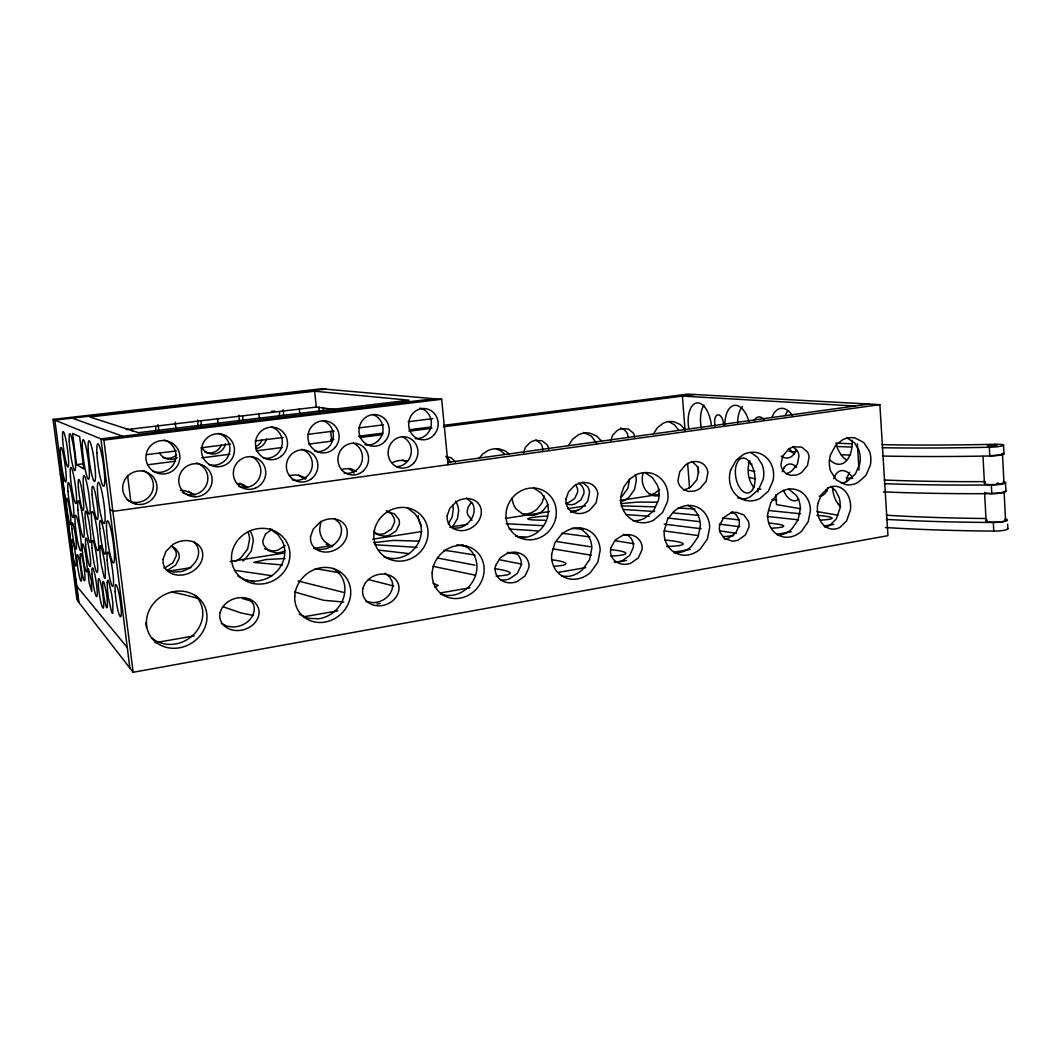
<?xml version="1.0" encoding="UTF-8"?>
<svg xmlns="http://www.w3.org/2000/svg" width="1061" height="1061" viewBox="0 0 1061 1061"><rect width="100%" height="100%" fill="white"/><g stroke="black" fill="none" stroke-linecap="round" stroke-linejoin="round"><path stroke-width="1.5" d="M629.597 479.214L624.014 486.575L621.507 493.644A23.886 21.034 -79 0 0 622.767 508.803C625.552 515.805 631.971 521.269 639.465 522.476A28.13 24.748 -79.2 0 0 653.669 520.142L662.568 512.543L667.475 501.681A23.859 20.968 -79.1 0 0 666.281 486.707C663.576 479.731 657.263 474.227 649.836 472.914A28.116 24.721 -78.9 0 0 635.566 475.063L629.597 479.214L627.86 488.285L622.462 495.805A21.591 19.217 -79.8 0 1 620.937 497.039M542.582 450.7L542.595 448.312A9.774 8.899 -81.2 0 0 541.07 443.909L535.951 439.917M523.497 452.795L525.447 447.265L529.93 442.636A16.87 15.358 -80.7 0 1 534.89 440.461L541.972 440.753L547.131 444.771A9.854 8.965 -81.2 0 1 548.67 449.214M610.725 440.686L612.608 435.302L616.892 430.793A16.459 14.602 -82.2 0 1 621.613 428.684L628.351 429.002L633.231 432.941A9.615 8.528 -82.6 0 1 634.677 437.278M544.306 495.978L541.932 502.98L537.091 509.068A22.135 20.186 -77.6 0 1 526.229 514.041L522.463 514.121M643.006 473.219L642.369 476.548A18.912 16.578 -80.3 0 0 643.245 485.328C644.876 490.461 649.107 495.102 654.637 495.819A15.013 13.17 -80.2 0 0 658.974 495.567M374.427 530.248C376.244 521.574 382.345 514.015 390.329 510.208A30.199 28.329 -68.4 0 1 406.734 507.755C415.01 509.015 422.49 514.612 425.846 522.317A25.623 24.032 -68.9 0 1 427.45 538.312C425.647 546.866 419.692 554.359 411.854 558.205A30.212 28.368 -69 0 1 395.541 560.871C387.185 559.731 379.573 554.187 376.111 546.455A25.663 24.098 -68.5 0 1 374.427 530.248M320.873 521.309L319.653 529.479A20.066 19.125 -64.1 0 0 324.175 541.19L332.146 546.76M748.92 463.551L749.902 460.885M782.262 471.734L784.039 467.742M833.681 478.683L835.697 474.479A20.636 12.082 79.7 0 1 850.962 475.487L852.023 476.853M777.501 535.221L779.623 535.049A26.578 22.414 -79.7 0 0 791.771 529.001L798.164 519.704L800.352 508.564A22.546 18.992 -79.7 0 0 796.28 495.407L788.641 489.015M570.593 511.986L578.205 510.102M653.656 433.631L657.409 427.636L663.178 423.259A21.499 18.806 -82.5 0 1 674 421.787L680.273 424.506L684.822 429.307M568.603 445.408L572.529 439.241L578.563 434.745A22.029 19.761 -81.3 0 1 589.943 433.206L596.547 435.965L601.348 440.872M752.567 489.625L754.199 485.819A17.308 9.111 80.8 0 0 751.599 464.97L749.955 462.371A18.475 9.721 80.8 0 0 737.687 461.707L736.122 465.487A17.294 9.098 80.8 0 0 738.681 485.965L740.286 488.551A18.488 9.721 80.9 0 0 752.567 489.612M547.98 504.386L543.113 510.527A22.347 20.331 -77.6 0 1 532.171 515.553L523.259 514.413L516.163 509.055A18.979 17.268 -77.3 0 1 512.198 497.901M849.556 472.278L847.514 476.469A19.217 11.419 79.6 0 0 846.466 481.734M479.134 458.219L482.782 453.975L487.755 450.673A22.599 20.809 -78.8 0 1 499.731 449.028L505.142 450.898L509.413 454.028M448.365 523.882L452.066 517.184L453.259 509.386A19.284 17.997 -73 0 0 452.689 505.341M452.331 527.078L457.437 518.749L458.631 510.885A19.469 18.143 -73.1 0 0 455.66 501.163M659.69 489.293L654.955 493.219A14.881 13.077 -80.2 0 1 649.252 494.625M471.203 502.755L468.418 506.561L467.357 510.076A10.013 9.244 -74.7 0 0 467.821 514.903L471.999 520.261M285.223 545.526L278.287 549.983A18.037 17.374 -54 0 1 272.292 550.911L264.56 548.723M284.932 550.765L282.186 551.959A18.209 17.52 -54.5 0 1 276.152 552.9L268.34 550.699L263.605 545.089A10.663 10.252 -53.3 0 1 263.022 539.983L265.542 534.094L271.987 529.174M998.361 483.299L996.783 483.657M998.242 483.259L996.703 483.577M434.944 587.21L438.206 585.486L433.074 583.139M683.629 489.731L688.47 491.429L694.332 491.057A20.981 18.223 -81 0 0 700.194 488.285L706.188 481.256L707.886 472.715A12.228 10.597 -80.8 0 0 706.109 467.225C703.257 462.357 696.944 460.514 691.679 461.986A20.941 18.156 -80.4 0 0 685.777 464.731L679.716 471.774L677.992 480.394A12.268 10.65 -80.6 0 0 679.809 485.911L683.629 489.731L685.141 489.453A20.743 18.064 -81 0 0 690.963 486.72L696.891 479.784L698.576 471.336A12.095 10.517 -80.8 0 0 696.812 465.898L691.958 461.508M373.578 542.675L393.459 540.407L419.055 541.137M60.212 474.479L62.082 475.792L78.925 602.131L76.909 599.545L53.05 419.387L321.841 388.724L326.151 389.108L54.854 420.116L78.448 601.919L133.155 672.276L887.951 535.672L879.861 404.639L687.608 394.122L443.631 425.368M155.012 642.727L194.176 635.897M303.499 616.839L337.769 610.857M376.92 604.027L380.183 603.457M440.554 592.927L469.93 587.807M558.046 572.436L585.778 567.595M615.155 562.476L626.574 560.487M673.894 552.237L690.207 549.386M776.692 534.306L791.373 531.747M823.999 526.044L833.8 524.346M168.036 571.256L190.967 567.662M230.264 561.508L284.308 553.046M313.777 548.431L333.433 545.354M372.729 539.2L421.867 531.508M449.705 527.145L467.715 524.333M505.381 518.431L549.598 511.508M567.608 508.683L585.619 505.872M620.009 500.487L659.305 494.333M733.655 535.739L722.926 536.707M621.03 503.59L637.807 502.092L657.064 502.198M879.861 404.639L112.877 511.389L109.813 509.24M447.742 462.424L869.145 404.055M147.572 464.798L175.529 461.217M201.842 457.835L229.786 454.241M256.099 450.859L282.412 447.477M308.711 444.095L331.735 441.137L330.687 431.389M359.652 437.556L382.65 434.599M408.936 431.23L431.92 428.273M443.418 426.787L694.716 394.506M330.647 439.838L333.923 439.426M358.485 436.27L383.048 433.127M409.241 429.771L430.527 427.052M146.697 454.638L176.285 450.912M200.953 447.808L230.555 444.082M255.21 440.978L283.168 437.464M307.836 434.36L334.135 431.045M358.804 427.941L383.472 424.838M408.127 421.734L432.795 418.631M76.578 464.625L83.779 468.869L79.641 436.601L72.572 433.498L76.578 464.625L82.891 463.829M53.05 419.387L103.898 440.063L441.668 399.268L448.06 464.731M271.457 411.443L274.746 411.058M126.286 429.652L316.324 407.079L335.899 409.652M314.6 391.217L89.761 416.96L138.407 432.676L409.042 400.209L314.6 391.217L316.324 407.079M554.187 566.269C574.319 564.943 565.221 561.309 551.747 559.797M546.707 515.991C529.015 517.317 515.633 520.036 545.129 520.222M820.445 520.142C842.102 518.895 829.344 516.163 816.93 515.341M771.771 528.192C792.275 527.078 782.978 524.134 769.185 523.153M496.044 576.07C517.967 575.035 511.999 570.831 494.545 568.696M610.672 556.044C629.77 555.5 631.825 551.76 610.95 549.704M666.454 546.495C691.626 545.818 686.109 541.826 664.809 540.049M343.764 602.038L323.671 600.287L294.6 591.958M570.593 511.627L575.327 511.097A21.406 19.257 -78.6 0 0 581.508 508.219L587.794 501.031L589.531 492.317A12.48 11.207 -78.4 0 0 587.622 486.72L582.409 482.224M236.722 483.471L243.261 484.532L247.438 487.397M506.203 523.763L542.834 525.646M284.985 558.471L265.807 559.611L253.751 562.396L282.465 565.009M674.067 552.861L678.536 552.715A27.4 23.833 -77.9 0 0 691.414 546.428L698.151 536.813L700.406 525.328A23.249 20.186 -77.8 0 0 696.003 511.813L693.005 508.537L687.833 505.261M621.017 505.872L655.168 506.853M509.187 529.081L522.768 529.877A614.478 124.734 -8.6 0 1 537.728 530.964M623.722 509.505L654.61 511.508M854.941 406.018L682.395 396.098L685.074 430.527M500.925 579.969L502.596 580.062A21.79 19.854 -71.8 0 0 509.426 578.882L517.383 573.417L521.19 565.208A12.719 11.552 -71.6 0 0 520.619 559.147L518.511 555.288L515.434 552.449M375.063 544.77L413.511 547.131A665.274 131.272 -9.9 0 1 416.973 547.436M614.226 561.746L615.804 561.853A21.061 18.621 -76 0 0 622.197 560.738L629.677 555.473L633.284 547.556A12.294 10.849 -75.8 0 0 632.794 541.667L630.844 537.914L626.879 534.452M452.371 528.365L459.002 527.887A22.135 20.57 -74.3 0 0 465.593 524.903C470.912 521.309 474.744 514.983 474.055 508.431A12.918 11.963 -74.2 0 0 471.986 502.675L466.376 498.047M387.132 511.614L394.453 513.842L398.83 519.306A10.265 9.682 -69.1 0 1 399.334 524.227L396.191 530.845L389.573 535.182A17.599 16.618 -69.3 0 1 383.87 536.084L378.631 534.996L373.896 531.574M798.243 519.797L767.076 516.442M673.762 513.02L681.175 513.67A874.198 191.882 -9.1 0 1 692.422 514.757L698.708 515.394M441.668 399.268L434.811 398.671L100.928 438.856L129.866 668.045M325.621 389.162L434.174 398.75M445.739 456.363L451.27 457.928L454.678 461.097A10.119 9.443 -78.2 0 1 455.288 462.132M800.538 513.763L769.066 510.566M633.642 520.765L637.276 521.123M572.383 528.245L582.913 529.333M667.488 517.98L699.398 521.601M731.148 512.37L734 512.675M379.122 550.142L408.618 553.603M515.659 536.256L525.818 537.396M739.424 519.97L722.475 518.033M698.257 535.58L665.247 531.057M235.356 570.367L272.04 575.752M739.636 526.72L719.345 524.161M456.747 544.903L466.508 546.097M561.68 576.269L568.696 576.348A28.315 25.384 -74.4 0 0 582.396 569.77L589.518 559.823L591.852 547.967A24.018 21.499 -74.4 0 0 587.065 534.054L580.208 528.259M253.473 615.473L240.728 612.873L222.531 606.56M701.042 528.723L664.252 524.147M720.684 531.004L736.241 533.351M591.216 555.221L552.542 548.789M623.351 534.465L629.2 535.288M589.77 536.879L565.712 533.723A580.009 116.856 -8.4 0 0 561.654 533.259M556.892 541.574L590.354 546.733M634.001 543.723L615.672 540.818M474.97 575.115L433.021 566.309M760.923 489.201L757.66 488.683L757.899 491.88M771.944 499.426L776.838 500.248M737.753 497.888L745.764 499.267M800.75 508.776L776.506 504.585L775.803 494.784M816.917 511.561L837.925 515.195M507.45 552.343L516.123 553.855M475.182 555.128L454.095 551.68A625.857 122.996 -9.7 0 0 443.989 550.301M437.437 558.02L474.904 565.142M521.853 564.147L500.195 559.903M339.507 572.9L332.637 571.561A688.496 128.898 -10.9 0 0 322.159 569.757A734.782 137.519 -11.1 0 0 315.157 568.696M329.586 545.434L331.47 545.845M407.397 461.164L405.382 460.713A23.209 21.923 -74.6 0 0 392.769 462.437M393.591 585.977L368.459 579.598M297.995 580.964L343.83 592.449M583.563 432.45L591.441 436.19L596.64 443.365M315.077 548.816L319.878 549.545L325.329 548.908A23.05 22.056 -62.1 0 0 332.398 545.765C337.995 542.091 342.186 535.526 341.39 528.657A13.435 12.825 -62.6 0 0 339.109 522.702L334.414 518.59M375.09 533.67L379.095 534.306A17.427 16.485 -69.1 0 0 384.745 533.431L391.323 529.121L394.427 522.582A10.172 9.602 -69 0 0 393.936 517.702L391.363 513.723L386.323 510.752M566.229 504.055L569.863 504.704A16.684 15.013 -78.7 0 0 574.996 503.909L581.004 499.824L583.895 493.564A9.735 8.74 -78.5 0 0 583.484 488.882L581.905 485.872L578.696 483.073M198.818 598.643L186.948 595.393A780.962 134.482 -12 0 0 177.664 593.258A837.699 143.421 -12.3 0 0 171.378 592.011M384.162 557.012L389.241 558.272A29.841 28.077 -68.8 0 0 405.368 555.659C413.127 551.866 419.015 544.479 420.793 536.004A25.305 23.78 -68.7 0 0 419.201 520.208L415.116 513.869L407.623 508.153M252.239 601.468L242.266 598.417M620.725 427.994L624.385 429.785L626.547 432.198A9.536 8.475 -82.6 0 1 627.993 436.509L628.032 437.676M440.408 594.094L447.265 595.526L452.357 595.314A29.323 27.055 -68.7 0 0 466.959 588.431C473.325 582.821 477.211 574.399 476.92 565.871A24.867 22.918 -68.8 0 0 471.694 551.548L468.246 548.099L462.304 544.678M402.424 460.116L406.098 461.548M365.899 601.401L372.65 602.661A22.679 21.247 -62.3 0 0 379.984 601.388C386.177 599.186 391.602 593.842 392.53 587.157A13.236 12.361 -62.4 0 0 391.88 580.884L389.586 576.892L384.971 573.245M495.911 448.564L500.938 450.885L504.864 454.373M72.241 418.127L122.691 436.243M668.748 421.602L674.517 424.838L678.682 430.169M846.559 437.57L854.543 442.848L858.813 450.063A22.201 18.382 -82.1 0 1 859.702 464.028L855.299 474.108L847.434 481.084A26.167 21.684 -82.2 0 1 841.293 483.179M326.112 544.134L327.809 544.863M298.592 475.169L305.25 479.214M171.179 545.938L175.582 548.617L178.553 552.847A11.114 10.676 -32.2 0 1 179.176 558.046L175.728 565.075L168.328 569.744A19.058 18.316 -30.9 0 1 166.763 570.195M533.617 488.02L541.123 492.888L546.442 500.699A24.363 22.175 -76.1 0 1 547.808 515.964C546.123 524.015 540.686 531.163 533.338 534.863A28.727 26.167 -76.2 0 1 518.312 537.304M239.68 483.206L244.64 487.026M645.406 472.808L652.396 477.556L657.329 485.156A23.581 20.796 -79.1 0 1 658.523 499.956L653.669 510.699L644.849 518.192A27.798 24.536 -79.2 0 1 633.112 520.752M348.711 468.325L353.353 472.065A10.305 9.881 -71.9 0 1 354.003 473.126M751.082 452.742L757.607 457.384L762.196 464.798A22.865 19.522 -81.1 0 1 763.23 479.174L758.615 489.559L750.286 496.787A26.949 23.037 -81.2 0 1 741.506 499.214M188.553 491.283L193.646 494.585M269.799 528.763L277.916 534.638L282.385 541.203A26.472 25.411 -49.8 0 1 284.215 557.555C282.332 566.481 275.926 574.12 267.743 578.02A31.22 30 -49.3 0 1 250.356 580.844L244.879 579.571L237.929 576.057M732.183 511.84L736.215 514.824L738.841 519.492A11.91 10.186 -78.6 0 1 739.265 525.195L735.83 532.874L728.774 537.927A20.411 17.493 -78.8 0 1 724.278 538.922M306.337 478.179L298.526 475.288A23.952 23.17 -62.1 0 0 289.467 475.633M165.715 569.518L173.593 572.131L181.298 571.547A24.323 23.422 -33.2 0 0 188.924 568.245C194.813 564.479 199.415 557.648 198.5 550.434A14.164 13.634 -35.1 0 0 195.98 544.266L193.672 541.853M786.201 473.697L790.724 475.368L796.241 475.036A20.345 17.122 -82.2 0 0 801.758 472.37L807.434 465.58L809.079 457.304A11.87 9.96 -82 0 0 807.448 451.959L801.784 447.145L793.907 446.8A20.305 17.056 -81.7 0 0 788.35 449.44L782.62 456.243L780.962 464.599A11.896 10.013 -81.8 0 0 782.62 469.97L786.201 473.697A20.119 16.989 -82.2 0 0 791.692 471.031L797.302 464.32L798.933 456.124A11.737 9.881 -82.1 0 0 797.315 450.845L792.766 446.548M830.736 486.442L835.63 490.686L839.132 497.649A23.05 19.178 -80.1 0 1 840.02 508.206L836.254 519.028L829.636 525.434A18.262 15.186 -80 0 1 824.662 527.105M195.224 494.797L185.198 490.752A24.987 24.284 -32.1 0 0 180.423 490.487M221.272 623.47L227.2 626.242L232.823 626.971A23.833 22.613 -44 0 0 240.728 625.592C247.253 623.311 253.141 617.847 254.149 610.751A13.899 13.17 -44.8 0 0 253.393 604.253L249.759 599.001M299.282 614.186L308.128 618.311L318.685 618.788A30.623 28.926 -55.8 0 0 334.361 611.574C341.072 605.804 345.289 597.051 344.905 588.126A25.968 24.496 -56.1 0 0 339.175 573.325L333.353 568.378M151.524 637.767C157.81 643.218 166.537 645.287 174.68 644.08A32.387 30.636 -35 0 0 191.55 636.481C198.646 630.566 203.261 621.441 202.757 612.104A27.453 25.968 -35.6 0 0 196.457 596.786L194.508 594.836M356.284 471.402L350.992 468.75L344.255 468.816A17.798 17.042 -70.8 0 0 341.417 469.744M446.893 457.543L449.334 460.063A10.026 9.377 -78.1 0 1 450.408 462.198M171.657 545.818L175.582 550.805A11.008 10.57 -31.5 0 1 176.206 555.964L172.784 562.914L165.45 567.529A18.873 18.143 -30.2 0 1 163.898 567.98M76.339 585.619L127.28 647.568M838.429 504.386L836.479 501.482A19.297 11.3 79.7 0 1 832.606 487.768M575.592 484.638L577.171 487.622A9.642 8.687 -78.5 0 1 577.569 492.277L574.704 498.471L568.749 502.516A16.525 14.907 -78.7 0 1 566.216 503.153M103.898 440.063L133.155 672.276M127.572 475.474L130.835 501.641M145.874 622.608L146.484 627.515M687.634 463.339L689.544 487.927M857.354 443.816L859.025 470.103M881.996 444.652A377.305 35.742 -3.1 0 0 994.82 444.267L994.939 446.416M994.82 444.267A11.538 1.393 -3 0 1 1003.308 445.514A11.538 1.393 -3 0 1 989.343 447.251L989.794 455.978A11.525 1.446 -2.9 0 0 1001.504 454.904A11.525 1.446 -2.9 0 0 1002.95 453.286M884.397 483.67A397 44.867 -2.7 0 0 991.332 484.983L991.796 493.657A11.485 1.711 -2.5 0 0 1003.083 492.662A11.485 1.711 -2.5 0 0 1005.351 490.845M886.479 519.399A395.952 51.87 -2.3 0 0 993.321 522.476L993.772 531.097A11.459 1.963 -2 0 0 1005.032 530.115A11.459 1.963 -2 0 0 1007.274 528.06M983.003 456.402L984.449 483.564M984.568 492.37L986.107 520.964M1003.52 444.97L1003.971 453.657M1005.47 482.516L1005.908 491.15M1007.618 524.134L1007.844 528.418M1002.459 453.803L1003.958 482.689M1004.064 491.535L1005.563 520.235M146.471 623.961C145.914 614.359 150.702 604.969 158.049 598.934A32.785 30.941 -36.1 0 1 175.357 591.362C184.481 590.102 194.349 593.059 200.569 600.022A27.811 26.286 -36.3 0 1 206.948 615.526C207.452 624.995 202.784 634.226 195.609 640.234A32.811 31.021 -35.6 0 1 178.527 647.953C169.375 649.345 159.415 646.534 153.063 639.611A27.878 26.326 -35.5 0 1 146.471 623.961M251.285 581.282A731.387 131.816 -11.5 0 1 254.613 581.905M245.741 580.314A782.474 140.609 -11.7 0 1 247.956 580.699M386.774 558.152A693.669 134.137 -10.5 0 1 390.435 558.656M626.043 514.678A575.99 117.081 -7.4 0 1 649.12 516.296M678.218 507.994A562.025 113.885 -6.9 0 1 695.021 509.108M852.182 440.235A26.498 15.544 81.4 0 1 829.53 459.559M846.453 460.023A26.379 15.716 81.4 0 1 836.545 445.633M724.902 424.811A23.753 12.493 82.1 0 1 734.544 405.355A23.753 12.493 82.1 0 1 749.013 421.854M737.674 423.034A23.66 12.639 82.1 0 1 742.488 406.429M827.912 487.901A20.225 11.538 80.3 0 1 819.172 496.15M826.864 491.23A20.146 11.671 80.3 0 1 825.723 490.116M840.683 506.747A20.636 12.095 79.7 0 1 838.429 504.36M796.586 449.32A25.053 13.899 81.8 0 1 781.175 456.097M771.931 417.477A25.053 13.899 81.8 0 1 792.501 415.62M794.503 454.095A24.947 14.045 81.8 0 1 789.225 448.418M785.233 415.633A24.947 14.045 81.8 0 1 787.859 410.687M783.522 490.275A18.236 10.106 80.4 0 0 784.941 493.299L786.692 496.044A19.496 10.809 80.4 0 0 798.774 499.094M784.039 467.755A19.496 10.809 80.3 0 1 796.665 467.397M748.907 463.524A17.228 9.204 80.8 0 0 751.467 483.949L753.085 486.522A18.408 9.841 80.8 0 0 753.986 487.609M688.708 428.06A22.705 11.419 82.3 0 1 696.772 402.915A22.705 11.419 82.3 0 1 711.294 424.904M701.414 428.392A22.613 11.552 82.3 0 1 703.96 405.063M698.655 472.981A16.525 8.302 81.2 0 1 697.952 466.628M754.066 420.713A14.761 7.971 81.9 0 1 764.278 419.904M715.26 426.283A8.488 4.377 82.3 0 1 717.886 414.811A8.488 4.377 82.3 0 1 723.536 425.05M419.957 408.114A15.464 14.589 -83 0 1 431.177 425.58A15.464 14.589 -83 0 1 415.143 438.631M402.517 436.84A15.53 14.721 -78.8 0 1 411.018 454.095A15.53 14.721 -78.8 0 1 396.469 466.654M372.69 414.466A15.676 14.987 -81.5 0 1 382.517 433.273A15.676 14.987 -81.5 0 1 364.918 444.771M353.419 443.219A15.743 15.119 -75.6 0 1 344.241 473.153M322.703 420.607A15.888 15.411 -78.6 0 1 332.862 439.639A15.888 15.411 -78.6 0 1 314.799 451.323M301.576 449.254A15.968 15.53 -69.4 0 1 311.642 469.015A15.968 15.53 -69.4 0 1 292.146 479.758M271.337 426.907A16.114 15.822 -71 0 1 281.828 446.177A16.114 15.822 -71 0 1 263.3 458.047M251.139 456.495A16.22 15.915 -55.3 0 1 259.574 477.45A16.22 15.915 -55.3 0 1 238.645 486.402M218.539 433.379A16.379 16.22 -43 0 1 229.163 453.67A16.379 16.22 -43 0 1 208.805 464.585M196.365 462.888A16.565 16.26 -32.2 0 1 206.285 485.288A16.565 16.26 -32.2 0 1 182.412 492.41M164.243 440.036A16.804 16.499 -15 0 1 174.972 461.336A16.804 16.499 -15 0 1 152.797 471.164M143.036 470.527A17.003 16.525 -17.4 0 1 151.418 493.405A17.003 16.525 -17.4 0 1 127.227 499.956M323.38 407.583A12.414 12.069 -85.6 0 1 323.167 411.336M300.263 413.763A12.414 12.069 -85.6 0 1 299.282 408.764M319.082 407.026A12.294 11.963 -85.8 0 1 318.579 411.907M282.982 409.811A12.546 12.334 -84.2 0 1 283.459 414.891M259.879 418.618A12.546 12.334 -84.2 0 1 258.857 413.565M279.534 411.721A12.427 12.228 -84.5 0 1 279.03 416.655M266.523 438.657A12.586 12.414 -70.9 0 1 255.608 448.684M262.014 440.09A12.467 12.308 -70.3 0 1 255.595 446.694M242.531 415.912A12.679 12.599 -77 0 1 242.518 421.031M218.619 423.564A12.679 12.599 -77 0 1 217.571 418.472M238.95 415.249A12.546 12.493 -76.6 0 1 238.632 421.509M225.449 443.816A12.759 12.652 -43.2 0 1 201.935 447.662M221.298 445.209A12.639 12.533 -39.9 0 1 204.839 452.066M200.874 420.859A12.891 12.812 -7.9 0 1 200.874 426.031M176.444 428.631A12.891 12.812 -7.9 0 1 175.423 422.172M197.664 420.143A12.772 12.679 -5.7 0 1 197.359 426.469M177.16 457.715A13.011 12.825 -15.3 0 1 159.442 453.007M176.259 455.169A12.878 12.705 -13.8 0 1 162.89 457.397M157.943 424.625A13.183 12.944 -1.6 0 1 158.301 431.151M132.492 431.27A13.183 12.944 -1.6 0 1 132.201 428.604M155.702 426.456A13.05 12.825 -1 0 1 155.185 431.548M235.157 561.242A24.297 23.461 -43.8 0 0 241.126 557.555L247.637 549.121L249.614 539.041A20.61 19.894 -44.5 0 0 248.234 532.715M249.826 530.699A20.809 20.066 -45.2 0 1 253.274 540.924L251.271 551.097L244.706 559.624A24.536 23.674 -44.5 0 1 242.836 561.044M421.19 525.553A19.483 18.17 -72.8 0 1 418.14 515.752M635.327 474.599A18.488 16.392 -79.8 0 1 636.335 480.381L634.544 489.519L629.093 497.118A21.79 19.35 -79.8 0 1 620.526 501.654M1005.125 519.041A11.459 1.91 -2.1 0 1 1005.656 521.216A11.459 1.91 -2.1 0 1 993.321 522.476M985.709 518.497A375.315 49.058 -2.3 0 1 886.359 515.195M993.772 531.097A395.726 53.474 -2.2 0 1 885.537 527.529M754.915 471.522A397 44.867 -2.7 0 1 749.345 470.288M1003.202 481.853A11.499 1.645 -2.6 0 1 1003.719 483.736A11.499 1.645 -2.6 0 1 991.332 484.983M991.796 493.657A396.761 46.498 -2.6 0 1 883.336 491.88M755.445 478.909A396.761 46.498 -2.6 0 1 749.888 477.609M985.351 481.614A376.297 42.44 -2.7 0 1 884.184 480.023M852.752 478.418A376.297 42.44 -2.7 0 1 846.081 477.98M751.931 464.042A376.297 42.44 -2.7 0 1 748.27 462.623M989.343 447.251A398.074 37.798 -3.1 0 1 882.182 447.729M851.585 447.026A398.074 37.798 -3.1 0 1 837.036 446.509M989.794 455.978A397.822 39.429 -3 0 1 882.699 456.044M850.484 455.116A397.822 39.429 -3 0 1 840.909 454.731M795.538 451.92A397.822 39.429 -3 0 1 788.986 451.336M852.222 443.816A377.305 35.742 -3.1 0 1 835.763 443.113M1003.985 491.747A9.761 1.446 -2.5 0 1 995.43 493.352A9.761 1.446 -2.5 0 1 985.192 492.848M1005.125 519.797A9.735 1.618 -2.1 0 1 994.873 522.251A9.735 1.618 -2.1 0 1 987.274 520.142M1002.207 453.564A9.788 1.233 -2.9 0 1 990.629 455.62M1003.295 482.224A9.761 1.406 -2.6 0 1 994.276 484.532A9.761 1.406 -2.6 0 1 985.059 483.047M294.746 596.096L294.733 598.868A26.339 24.827 -55.7 0 0 300.714 613.987C306.43 620.605 315.661 623.51 324.202 622.197A31.008 29.244 -56.2 0 0 340.05 614.863C346.841 609.027 351.111 600.155 350.727 591.136A26.286 24.774 -56.5 0 0 344.944 576.136C339.334 569.492 330.196 566.468 321.682 567.648A30.994 29.177 -56.1 0 0 305.634 574.837C299.388 580.128 295.21 587.9 294.746 596.096M432.185 572.94L432.145 575.619A25.212 23.209 -68.5 0 0 437.583 590.248C442.742 596.561 451.323 599.531 459.307 598.298A29.681 27.334 -68.9 0 0 474.068 591.335C480.5 585.645 484.426 577.118 484.134 568.497A25.172 23.156 -68.9 0 0 478.869 553.988C473.816 547.635 465.328 544.545 457.344 545.659A29.668 27.281 -68.5 0 0 442.41 552.502C436.522 557.648 432.663 565.115 432.185 572.94M99.814 548.365L100.119 555.248A17.904 2.122 81.7 0 0 101.365 564.996L104.044 576.799A14.085 1.671 81.7 0 0 105.318 578.112L105.357 568.921A17.838 2.109 81.7 0 0 104.097 559.001L101.379 547.131A14.085 1.671 81.7 0 0 100.119 545.991L99.814 548.365M551.614 554.333L551.561 556.919A24.337 21.75 -74.2 0 0 556.548 571.11C561.229 577.171 569.266 580.195 576.799 579.027A28.647 25.61 -74.5 0 0 590.632 572.356L597.82 562.277L600.181 550.288A24.297 21.697 -74.5 0 0 595.354 536.229C590.765 530.129 582.807 526.999 575.287 528.06A28.634 25.57 -74.2 0 0 561.296 534.598L554.996 542.609L551.614 554.333M102.665 583.271L102.811 587.595A14.164 1.658 81.6 0 0 104.124 597.953L105.901 605.765A12.003 1.406 81.6 0 0 107.307 607.383L107.36 601.56A14.138 1.645 81.6 0 0 106.02 591.07L104.217 583.205A12.003 1.406 81.6 0 0 102.837 581.746L102.665 583.271M107.174 582.741L107.466 589.598A18.143 2.175 81.5 0 0 108.713 599.438L111.471 611.574A14.27 1.711 81.5 0 0 112.811 613.112L112.89 604.054A18.09 2.162 81.6 0 0 111.617 594.027L108.832 581.813A14.284 1.711 81.6 0 0 107.506 580.46L107.174 582.741M664.213 530.924L664.146 533.431A23.541 20.411 -77.7 0 0 668.722 547.211C672.979 553.046 680.499 556.136 687.634 555.036A27.719 24.032 -77.9 0 0 700.618 548.656L707.422 538.935L709.703 527.33A23.514 20.358 -77.8 0 0 705.273 513.657C701.096 507.795 693.655 504.612 686.533 505.606A27.692 23.992 -77.6 0 0 673.403 511.853L667.449 519.585L664.213 530.924M87.93 570.367L89.19 582.993L91.776 591.534L91.445 580.672L88.434 568.696L87.93 570.367M767.713 513.577L767.647 516.004A22.825 19.191 -79.5 0 0 771.864 529.399C775.75 535.009 782.819 538.139 789.57 537.091A26.87 22.599 -79.7 0 0 801.811 530.977L808.257 521.574L810.471 510.314A22.798 19.151 -79.7 0 0 806.373 497.025C802.567 491.402 795.578 488.166 788.827 489.108A26.857 22.56 -79.5 0 0 776.453 495.116L770.83 502.582L767.713 513.577M163.036 559.266L163.089 562.715A14.43 13.846 -34 0 0 165.702 569.001C170.184 574.823 178.434 576.216 185.237 574.465A24.642 23.713 -34.1 0 0 192.956 571.11C198.911 567.29 203.566 560.38 202.651 553.06A14.35 13.806 -36 0 0 200.105 546.826C195.675 540.991 187.492 539.519 180.688 541.216A24.602 23.594 -35.7 0 0 172.916 544.532L165.967 551.309L163.036 559.266M310.515 536.654L310.555 539.983A13.66 13.024 -61.2 0 0 312.915 546.044C316.921 551.601 324.6 553.113 330.939 551.428A23.342 22.294 -62.5 0 0 338.101 548.245C343.751 544.518 347.981 537.861 347.199 530.911A13.607 12.971 -63 0 0 344.878 524.877C340.939 519.32 333.3 517.741 326.974 519.373A23.302 22.188 -61.7 0 0 319.759 522.516L313.287 529.001L310.515 536.654M447.211 515.699L447.225 518.909A13.103 12.148 -73.5 0 0 449.373 524.771C452.941 530.076 460.116 531.68 466.058 530.062A22.414 20.769 -74.4 0 0 472.715 527.038C478.073 523.391 481.959 516.986 481.27 510.354A13.064 12.082 -74.3 0 0 479.174 504.532C475.646 499.227 468.511 497.556 462.596 499.121A22.374 20.689 -73.4 0 0 455.885 502.118L449.824 508.338L447.211 515.699M566.017 499.002L566.004 502.105A12.666 11.366 -78 0 0 567.967 507.795C571.189 512.861 577.94 514.558 583.523 512.994A21.658 19.43 -78.6 0 0 589.77 510.089L596.11 502.808L597.874 493.988A12.639 11.313 -78.4 0 0 595.937 488.339C592.767 483.259 586.057 481.508 580.486 483.02A21.618 19.363 -77.8 0 0 574.2 485.898L568.51 491.893L566.017 499.002M996.703 445.487L987.499 446.005L996.703 445.487M817.885 503.445L817.554 505.54A23.262 19.257 -80.2 0 0 818.469 516.309C820.233 522.41 825.02 528.219 831.612 529.054A18.461 15.292 -80 0 0 839.967 527.357L846.638 520.871L850.445 509.93A23.302 19.323 -80.1 0 0 849.569 499.254C847.832 493.166 843.124 487.344 836.559 486.402A18.475 15.318 -80.3 0 0 828.177 488.02L821.413 494.492L817.885 503.445M220.237 612.356L219.906 614.04A14.151 13.382 -43.7 0 0 220.688 620.685C223.274 627.263 230.608 630.658 237.359 630.552A24.151 22.878 -44.6 0 0 245.356 629.16C251.961 626.839 257.929 621.295 258.937 614.12A14.085 13.316 -45.4 0 0 258.181 607.542C255.661 600.99 248.407 597.542 241.696 597.595A24.151 22.798 -44.5 0 0 233.672 598.934C227.505 601.056 221.921 605.884 220.237 612.356M363.048 588.152L362.729 589.77A13.448 12.56 -61.6 0 0 363.406 596.189C365.66 602.396 372.411 605.884 378.777 605.818A22.971 21.472 -62.6 0 0 386.191 604.518C392.451 602.277 397.915 596.866 398.87 590.102A13.395 12.493 -62.7 0 0 398.22 583.749C396.018 577.555 389.347 574.041 383.008 574.054A22.957 21.406 -61.7 0 0 375.581 575.301C369.745 577.343 364.613 582.038 363.048 588.152M495.58 565.699L495.288 567.25A12.904 11.737 -71.2 0 0 495.872 573.444C497.834 579.333 504.055 582.874 510.062 582.834A22.056 20.04 -71.9 0 0 516.959 581.627L524.996 576.096L528.829 567.794A12.865 11.671 -71.7 0 0 528.272 561.654C526.349 555.792 520.208 552.224 514.227 552.211A22.042 19.987 -71 0 0 507.304 553.365L500.222 557.781L495.58 565.699M610.897 547.635L610.619 549.147A12.467 10.995 -75.6 0 0 611.123 555.155C612.86 560.738 618.616 564.333 624.332 564.319A21.313 18.793 -76.1 0 0 630.791 563.179L638.337 557.861L641.985 549.837A12.427 10.942 -75.9 0 0 641.507 543.895C639.796 538.325 634.107 534.704 628.417 534.664A21.3 18.753 -75.4 0 0 621.945 535.752L615.287 539.996L610.897 547.635M719.769 524.824L719.491 526.296A12.069 10.331 -78.4 0 0 719.928 532.118L724.517 538.537L732.249 541.097A20.636 17.639 -78.8 0 0 738.31 540.036L745.419 534.93L748.894 527.171A12.042 10.265 -78.6 0 0 748.469 521.389L743.947 514.97L736.254 512.357A20.623 17.599 -78.2 0 0 730.18 513.365L723.92 517.436L719.769 524.824M830.471 454.89L829.888 457.211A22.467 18.567 -82.1 0 0 830.829 471.495L836.598 480.156L845.378 484.545A26.459 21.843 -82.2 0 0 857.925 482.503L865.869 475.447L870.312 465.262A22.44 18.514 -82.1 0 0 869.423 451.15L863.773 442.49L855.086 437.981A26.445 21.83 -82 0 0 842.474 439.864L835.71 445.275L830.471 454.89M730.644 470.129L730.021 472.516A23.156 19.735 -81 0 0 731.122 487.238C733.628 493.922 739.557 499.36 746.692 500.593A27.254 23.223 -81.2 0 0 760.021 498.431L768.416 491.124L773.071 480.606A23.117 19.682 -81.1 0 0 772.037 466.084C769.596 459.413 763.774 453.936 756.705 452.596A27.241 23.209 -80.9 0 0 743.31 454.585L736.148 460.195L730.644 470.129M555.739 517.954C554.041 526.084 548.55 533.325 541.11 537.078A29.071 26.419 -76.2 0 1 525.951 539.545C518.06 538.378 511.084 532.861 508.007 525.527A24.695 22.453 -75.9 0 1 506.548 509.877C508.272 501.641 513.882 494.32 521.455 490.62A29.058 26.392 -75.8 0 1 536.694 488.339C544.518 489.625 551.362 495.182 554.359 502.503A24.655 22.387 -76.1 0 1 555.739 517.954M289.361 560.221C287.465 569.253 280.979 576.985 272.704 580.951A31.618 30.345 -50.1 0 1 255.117 583.829C246.232 582.714 237.903 577.157 234.017 569.001A26.87 25.782 -49.4 0 1 232.067 552.211C234.004 543.046 240.648 535.221 249.083 531.309A31.618 30.292 -49.8 0 1 266.775 528.67C275.581 529.903 283.738 535.526 287.518 543.656A26.817 25.716 -50.5 0 1 289.374 560.221M88.196 449.559A20.504 2.467 82.2 0 0 94.363 481.376A20.504 2.467 82.2 0 0 92.891 452.463A20.504 2.467 82.2 0 0 88.196 449.559M82.413 448.299A19.894 2.321 82.2 0 0 88.342 479.148A19.894 2.321 82.2 0 0 86.843 451.071A19.894 2.321 82.2 0 0 82.413 448.299M83.395 485.301A19.43 2.215 82 0 0 89.336 514.161A19.43 2.215 82 0 0 87.267 485.301A19.43 2.215 82 0 0 83.395 485.301M91.591 520.898A19.761 2.294 81.8 0 0 97.718 550.619A19.761 2.294 81.8 0 0 95.715 521.68A19.761 2.294 81.8 0 0 91.591 520.898M69.257 441.84A18.581 2.016 82.2 0 0 74.694 470.58A18.581 2.016 82.2 0 0 73.103 444.254A18.581 2.016 82.2 0 0 69.257 441.84M70.45 476.601A18.17 1.936 82 0 0 75.888 503.484A18.17 1.936 82 0 0 73.819 476.389A18.17 1.936 82 0 0 70.45 476.601M77.904 509.718A18.448 2.003 81.9 0 0 83.501 537.357A18.448 2.003 81.9 0 0 81.472 510.195A18.448 2.003 81.9 0 0 77.904 509.718M62.652 439.281A17.904 1.883 82.2 0 0 67.838 466.959A17.904 1.883 82.2 0 0 66.233 441.548A17.904 1.883 82.2 0 0 62.652 439.281M67.997 491.362A17.666 1.83 82 0 0 73.262 517.649A17.666 1.83 82 0 0 71.22 491.442A17.666 1.83 82 0 0 67.997 491.362M75.198 523.816A17.944 1.897 81.8 0 0 80.609 550.805A17.944 1.897 81.8 0 0 78.62 524.532A17.944 1.897 81.8 0 0 75.198 523.816M60.437 454.837A17.414 1.777 82.1 0 0 65.464 481.866A17.414 1.777 82.1 0 0 63.872 457.318A17.414 1.777 82.1 0 0 60.437 454.837M78.381 487.238A15.65 1.737 82 0 0 83.129 510.421A15.65 1.737 82 0 0 81.392 487.105A15.65 1.737 82 0 0 78.381 487.238M92.015 548.033A16.101 1.83 81.7 0 0 97.015 572.383A16.101 1.83 81.7 0 0 95.357 548.988A16.101 1.83 81.7 0 0 92.015 548.033M85.304 518.802A15.862 1.777 81.9 0 0 90.172 542.582A15.862 1.777 81.9 0 0 88.487 519.24A15.862 1.777 81.9 0 0 85.304 518.802M92.095 494.585A16.79 1.989 82 0 0 97.307 519.545A16.79 1.989 82 0 0 95.583 494.625A16.79 1.989 82 0 0 92.095 494.585M107.161 560.115A17.308 2.109 81.7 0 0 112.665 586.415A17.308 2.109 81.7 0 0 111.047 561.402A17.308 2.109 81.7 0 0 107.161 560.115M99.734 528.577A17.029 2.056 81.8 0 0 105.092 554.2A17.029 2.056 81.8 0 0 103.421 529.253A17.029 2.056 81.8 0 0 99.734 528.577M106.644 530.871A21.233 2.652 81.8 0 0 113.394 562.953A21.233 2.652 81.8 0 0 111.445 531.999A21.233 2.652 81.8 0 0 106.644 530.871M97.572 492.516A20.849 2.56 82 0 0 104.111 523.59A20.849 2.56 82 0 0 102.081 492.728A20.849 2.56 82 0 0 97.572 492.516M96.896 452.941A21.392 2.679 82.1 0 0 103.394 486.177A21.392 2.679 82.1 0 0 102.002 456.084A21.392 2.679 82.1 0 0 96.896 452.941M85.636 544.757A14.35 1.578 81.8 0 0 90.039 566.428A14.35 1.578 81.8 0 0 88.501 545.526A14.35 1.578 81.8 0 0 85.636 544.757M82.294 550.593A14.005 1.499 81.7 0 0 86.578 571.786A14.005 1.499 81.7 0 0 85.052 551.428A14.005 1.499 81.7 0 0 82.294 550.593M66.498 504.877A13.249 1.34 81.9 0 0 70.437 524.598A13.249 1.34 81.9 0 0 68.872 504.983A13.249 1.34 81.9 0 0 66.498 504.877M71.936 529.081A13.408 1.379 81.8 0 0 75.954 549.213A13.408 1.379 81.8 0 0 74.403 529.545A13.408 1.379 81.8 0 0 71.936 529.081M71.777 546.097A13.196 1.34 81.8 0 0 75.729 566.03A13.196 1.34 81.8 0 0 74.217 546.8A13.196 1.34 81.8 0 0 71.777 546.097M115.172 591.786A16.247 2.016 81.5 0 0 120.397 616.733A16.247 2.016 81.5 0 0 118.951 593.55A16.247 2.016 81.5 0 0 115.172 591.786M92.068 574.439A14.536 1.618 81.6 0 0 96.578 596.614A14.536 1.618 81.6 0 0 95.079 575.699A14.536 1.618 81.6 0 0 92.068 574.439M98.341 585.221A14.934 1.711 81.6 0 0 103.023 608.086A14.934 1.711 81.6 0 0 101.538 586.706A14.934 1.711 81.6 0 0 98.341 585.221M80.291 559.956A13.727 1.446 81.7 0 0 84.469 580.805A13.727 1.446 81.7 0 0 82.957 560.898A13.727 1.446 81.7 0 0 80.291 559.956M77.015 560.752A13.448 1.393 81.7 0 0 81.074 581.176A13.448 1.393 81.7 0 0 79.575 561.693A13.448 1.393 81.7 0 0 77.015 560.752M434.281 434.586A15.663 14.748 -82.9 0 0 426.655 408.843A15.663 14.748 -82.9 0 0 409.334 429.042A15.663 14.748 -82.9 0 0 434.281 434.586M414.002 462.795A15.716 14.881 -78.8 0 0 406.27 437.039A15.716 14.881 -78.8 0 0 388.79 457.437A15.716 14.881 -78.8 0 0 414.002 462.795M385.342 440.965A15.862 15.159 -81.5 0 0 377.424 414.891A15.862 15.159 -81.5 0 0 359.679 435.395A15.862 15.159 -81.5 0 0 385.342 440.965M363.499 470.699A15.942 15.278 -75.7 0 0 358.008 443.883A15.942 15.278 -75.7 0 0 338.26 462.702A15.942 15.278 -75.7 0 0 363.499 470.699M335.051 447.517A16.087 15.583 -78.6 0 0 326.854 421.111A16.087 15.583 -78.6 0 0 308.658 441.92A16.087 15.583 -78.6 0 0 335.051 447.517M311.523 478.697A16.167 15.703 -69.8 0 0 308.366 451.044A16.167 15.703 -69.8 0 0 286.47 468.113A16.167 15.703 -69.8 0 0 311.523 478.697M281.059 456.402A16.313 16.008 -71.5 0 0 277.81 428.432A16.313 16.008 -71.5 0 0 255.542 445.554A16.313 16.008 -71.5 0 0 281.059 456.402M255.396 488.126A16.432 16.114 -56.6 0 0 259.706 460.089A16.432 16.114 -56.6 0 0 233.526 470.792A16.432 16.114 -56.6 0 0 255.396 488.126M220.953 466.455A16.591 16.419 -46.1 0 0 230.502 439.413A16.591 16.419 -46.1 0 0 202.399 444.904A16.591 16.419 -46.1 0 0 220.953 466.455M195.237 496.813A16.777 16.459 -34 0 0 210.025 471.92A16.777 16.459 -34 0 0 181.139 472.026A16.777 16.459 -34 0 0 195.237 496.813M157.558 473.193A17.016 16.724 -16.6 0 0 179.521 453.697A17.016 16.724 -16.6 0 0 151.59 444.864A17.016 16.724 -16.6 0 0 157.558 473.193M136.179 504.174A17.215 16.751 -18.4 0 0 156.192 482.344A17.215 16.751 -18.4 0 0 127.148 476.614A17.215 16.751 -18.4 0 0 136.179 504.174"/></g></svg>
